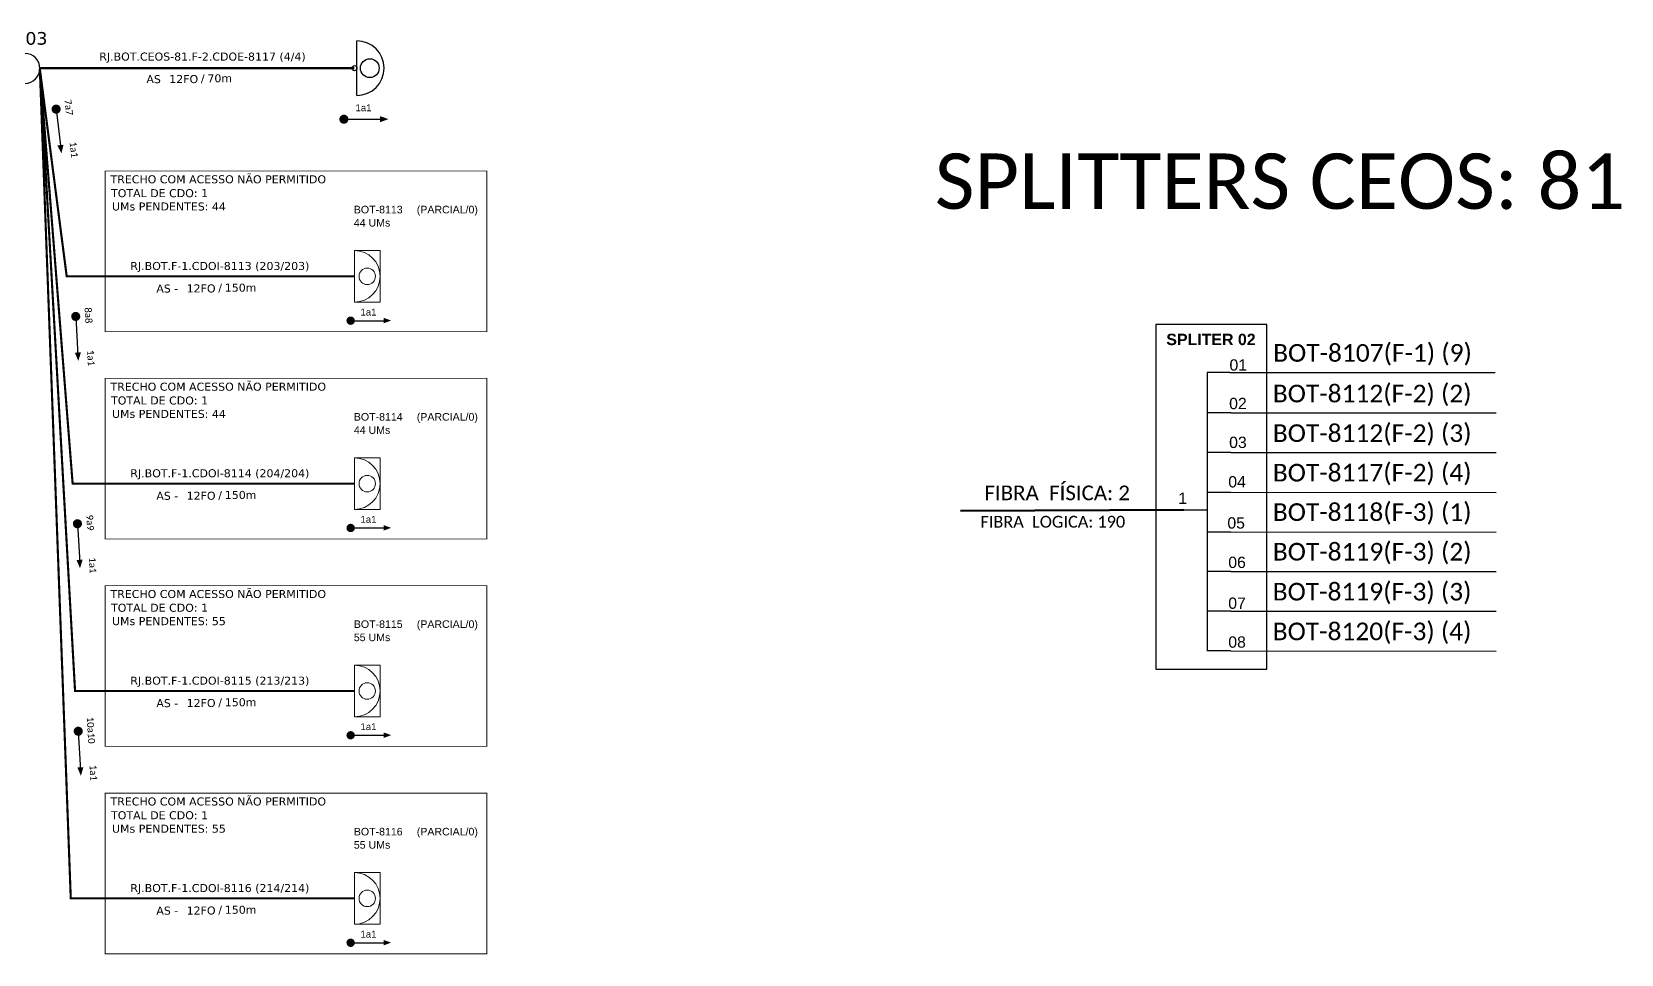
# Model space of a CAD drawing. Header units: metres. Extents: x -1286 to -445, y -500 to 94.
# Drawn here: x -1066.1 to -921.7, y -208.7 to -124.9 of the extents above; entities that cross this region are included whole.
import ezdxf
from ezdxf.enums import TextEntityAlignment as Align

# ---------------------------------------------------------------- set-up
doc = ezdxf.new("R2010")
doc.units = ezdxf.units.M
for name, color, linetype, lineweight in [("20.0-LEGENDA DOS CDO'S", 1, 'Continuous', 0), ('20.1-CDO_INTERIOR', 1, 'Continuous', 0), ('40.1-ETIQUETAS', 1, 'Continuous', 20)]:
    doc.layers.add(name, color=color, linetype=linetype, lineweight=lineweight)
for name, color, linetype in [('20.5-CEO', 1, 'Continuous'), ('CAP a instalar', 1, 'Continuous'), ('SETA', 7, 'Continuous')]:
    doc.layers.add(name, color=color, linetype=linetype)
doc.styles.add('ARIAL', font='arial.ttf')
doc.styles.add('siredit', font='verdana.ttf')
doc.linetypes.add('FENCELINE1', pattern='A,0.25,-0.1,[133,ltypeshp.shx,S=0.1,R=0,X=-0.1,Y=0],-0.1,1', length=1.45)

# ---------------------------------------------------------------- blocks, each defined once
blk = doc.blocks.new('ETIQUETA_RS5F')
at = {"layer": '40.1-ETIQUETAS', "color": 0, "style": 'siredit'}
blk.add_text('/', height=1.5, dxfattribs=at).set_placement((1.58, -1.95), align=Align.MIDDLE_RIGHT)
for tag, p in [('ETIQUETA_R_PRIMARIA', (1.21, 4.1)), ('ETIQUETA_R_SECUNDARIA', (1.21, 2.1)), ('F_ATIVAS/F_MORTAS', (1.14, -4.24))]:
    blk.add_attdef(tag, text='', height=1.5, dxfattribs=at).set_placement(p, align=Align.MIDDLE_CENTER)
for tag, p in [('TIPO_CABO', (-6.58, -2.12)), ('CAP_CABO', (0.4, -2.09))]:
    blk.add_attdef(tag, text='', height=1.5, dxfattribs=at).set_placement(p, align=Align.MIDDLE_RIGHT)
blk.add_attdef('METROS', text='', height=1.5, dxfattribs=at).set_placement((2.14, -1.95), align=Align.MIDDLE_LEFT)
for tag, p in [('FUSÃO_1', (0.85, -8.39)), ('FUSÃO_2', (0.85, -10.6)), ('FUSÃO_3', (0.85, -12.93)), ('FUSÃO_4', (0.85, -15.14)), ('FUSÃO_5', (0.85, -17.16))]:
    blk.add_attdef(tag, text='', height=1.5, dxfattribs=at).set_placement(p, align=Align.CENTER)
blk = doc.blocks.new('CDOI_INT')
at = {"layer": '20.1-CDO_INTERIOR', "color": 0, "lineweight": 18}
blk.add_lwpolyline([(4.25, -4.25), (4.25, 4.25), (0, 4.25), (0, -4.25)], close=True, dxfattribs=at)
blk.add_circle((2.12, 0), 1.36, dxfattribs=at)
blk.add_arc((0, 0), 4.25, 270, 90, dxfattribs=at)
at = {"layer": "20.0-LEGENDA DOS CDO'S", "color": 0, "style": 'ARIAL'}
for tag, p in [('CDO_N', (-0.08, 10.38)), ('SPLITER_1', (21.18, 10.38)), ('SURVEY', (-0.08, 8.2)), ('SPLITER_2', (21.19, 8.68)), ('SAP', (-0.08, 6.23)), ('1:XX', (5.94, -2.22)), ('UMS', (5.94, -4.24))]:
    blk.add_attdef(tag, p, '', height=1.36, dxfattribs=at)
blk.add_attdef('FIBRAS_UTILIZADAS', text='', height=1.36, dxfattribs=at).set_placement((15.34, 10.38), align=Align.CENTER)

msp = doc.modelspace()

# ---------------------------------------------------------------- linework, layer by layer
at = {"color": 7}
msp.add_line((-1036.6, -130.72), (-1036.6, -125.78), dxfattribs=at)
at = {"color": 7, "linetype": 'Continuous'}
for p, q in [((-959.31, -155.89), (-959.31, -181.22)), ((-957.26, -155.89), (-959.31, -155.89)), ((-957.16, -159.55), (-959.21, -159.55)), ((-957.16, -163.16), (-959.21, -163.16)), ((-957.16, -166.79), (-959.21, -166.79)), ((-961.44, -168.38), (-959.32, -168.38)), ((-957.16, -170.39), (-959.21, -170.39)), ((-957.16, -173.98), (-959.21, -173.98)), ((-957.16, -177.59), (-959.21, -177.59)), ((-957.16, -181.19), (-959.21, -181.19))]:
    msp.add_line(p, q, dxfattribs=at)
at = {"color": 10, "linetype": 'Continuous'}
for p, q in [((-957.26, -155.89), (-933.13, -155.89)), ((-957.16, -159.55), (-933.03, -159.56)), ((-957.16, -163.16), (-933.03, -163.16)), ((-957.16, -166.78), (-933.03, -166.79)), ((-957.16, -170.38), (-933.03, -170.39)), ((-957.16, -173.97), (-933.03, -173.98)), ((-957.16, -177.58), (-933.03, -177.59)), ((-957.16, -181.19), (-933.03, -181.2))]:
    msp.add_line(p, q, dxfattribs=at)
at = {"color": 1, "linetype": 'Continuous', "lineweight": 60}
msp.add_line((-961.44, -168.38), (-981.73, -168.45), dxfattribs=at)
for points, const_width in [([(-1063.95, -131.77, 1), (-1063.91, -132.18, 1)], 0.416), ([(-1037.98, -132.89, 1), (-1037.57, -132.89, 1)], 0.416), ([(-1062.16, -150.6, 1), (-1062.14, -151.01, 1)], 0.416), ([(-1037.35, -151.19, 1), (-1036.97, -151.19, 1)], 0.378), ([(-1037.35, -151.19, 1), (-1036.97, -151.19, 1)], 0.378), ([(-1062.01, -169.43, 1), (-1061.98, -169.84, 1)], 0.416), ([(-1037.35, -170.02, 1), (-1036.97, -170.02, 1)], 0.378), ([(-1037.35, -170.02, 1), (-1036.97, -170.02, 1)], 0.378), ([(-1061.93, -188.28, 1), (-1061.91, -188.69, 1)], 0.416), ([(-1037.35, -188.85, 1), (-1036.97, -188.85, 1)], 0.378), ([(-1037.35, -188.85, 1), (-1036.97, -188.85, 1)], 0.378), ([(-1037.35, -207.7, 1), (-1036.97, -207.7, 1)], 0.378), ([(-1037.35, -207.7, 1), (-1036.97, -207.7, 1)], 0.378)]:
    msp.add_lwpolyline(points, format="xyb", close=True, dxfattribs=dict(const_width=const_width))
at = {"color": 3, "const_width": 0.0756}
for points in [[(-1024.78, -152.19), (-1059.48, -152.19), (-1059.48, -137.6), (-1024.78, -137.6)], [(-1024.78, -171.02), (-1059.48, -171.02), (-1059.48, -156.43), (-1024.78, -156.43)], [(-1024.78, -189.85), (-1059.48, -189.85), (-1059.48, -175.26), (-1024.78, -175.26)], [(-1024.78, -208.7), (-1059.48, -208.7), (-1059.48, -194.11), (-1024.78, -194.11)]]:
    msp.add_lwpolyline(points, close=True, dxfattribs=at)
at = {"color": 7}
msp.add_lwpolyline([(-963.96, -182.84), (-953.88, -182.84), (-953.88, -151.55), (-963.96, -151.55)], close=True, dxfattribs=at)
for centre, major_axis, start_param, end_param in [((-1036.6, -128.25), (1.75, 1.75), 3.926991, 7.068583), ((-1036.82, -128.25), (-0.162, 0.162), 2.356194490192173, 8.63937979737176), ((-1035.42, -128.25), (0.603, 0.603), 3.926991, 10.210176)]:
    msp.add_ellipse(centre, major_axis=major_axis, ratio=1, start_param=start_param, end_param=end_param, dxfattribs=at)
at = {"layer": '20.5-CEO', "color": 7}
msp.add_arc((-1066.77, -128.27), 1.36, 270, 90, dxfattribs=at)
at = {"layer": 'CAP a instalar', "color": 7, "linetype": 'FENCELINE1', "ltscale": 3, "const_width": 0.194}
msp.add_lwpolyline([(-1036.82, -128.25), (-1065.42, -128.25), (-1065.42, -128.25)], dxfattribs=at)
at = {"layer": 'CAP a instalar', "color": 8, "linetype": 'FENCELINE1', "ltscale": 3, "const_width": 0.194}
for points in [[(-1036.82, -184.83), (-1062.21, -184.83), (-1065.41, -128.31)], [(-1036.82, -147.16), (-1062.97, -147.16), (-1065.41, -128.33)], [(-1036.82, -165.99), (-1062.43, -165.99), (-1065.41, -128.33)], [(-1036.82, -203.67), (-1062.6, -203.67), (-1065.41, -128.34)]]:
    msp.add_lwpolyline(points, dxfattribs=at)
at = {"layer": 'SETA'}
for points in [[(-1063.93, -131.97), (-1063.51, -135.52)], [(-1037.77, -132.89), (-1034.2, -132.89)], [(-1062.15, -150.8), (-1061.95, -154.37)], [(-1037.16, -151.19), (-1033.91, -151.19)], [(-1037.16, -151.19), (-1033.91, -151.19)], [(-1061.99, -169.64), (-1061.79, -173.2)], [(-1037.16, -170.02), (-1033.91, -170.02)], [(-1037.16, -170.02), (-1033.91, -170.02)], [(-1061.92, -188.48), (-1061.72, -192.05)], [(-1037.16, -188.85), (-1033.91, -188.85)], [(-1037.16, -188.85), (-1033.91, -188.85)], [(-1037.16, -207.7), (-1033.91, -207.7)], [(-1037.16, -207.7), (-1033.91, -207.7)]]:
    msp.add_lwpolyline(points, dxfattribs=at)
for points in [[(-1034.49, -132.61), (-1033.72, -132.88), (-1034.49, -133.16)], [(-1063.26, -135.21), (-1063.45, -135.99), (-1063.81, -135.27)], [(-1034.17, -150.93), (-1033.48, -151.18), (-1034.17, -151.43)], [(-1034.17, -150.93), (-1033.48, -151.18), (-1034.17, -151.43)], [(-1061.68, -154.07), (-1061.91, -154.85), (-1062.23, -154.1)], [(-1034.17, -169.76), (-1033.48, -170.01), (-1034.17, -170.26)], [(-1034.17, -169.76), (-1033.48, -170.01), (-1034.17, -170.26)], [(-1061.52, -172.9), (-1061.76, -173.68), (-1062.08, -172.93)], [(-1034.17, -188.59), (-1033.48, -188.84), (-1034.17, -189.1)], [(-1034.17, -188.59), (-1033.48, -188.84), (-1034.17, -189.1)], [(-1061.45, -191.75), (-1061.68, -192.53), (-1062, -191.78)], [(-1034.17, -207.44), (-1033.48, -207.69), (-1034.17, -207.94)], [(-1034.17, -207.44), (-1033.48, -207.69), (-1034.17, -207.94)]]:
    msp.add_solid(points, dxfattribs=at)

# ---------------------------------------------------------------- block references
at = {"layer": '20.1-CDO_INTERIOR', "color": 8, "ltscale": 11}
ref = msp.add_blockref('CDOI_INT', (-1036.82, -147.16), dxfattribs=dict(at, xscale=0.5513128076791762, yscale=0.5513128076791762, zscale=0.5513128132612091))
ref.add_attrib('CDO_N', 'BOT-8113', (-1036.87, -141.44), dxfattribs={"layer": "20.0-LEGENDA DOS CDO'S", "color": 0, "height": 0.688, "style": 'ARIAL'})
ref.add_attrib('FIBRAS_UTILIZADAS', '(PARCIAL/0)', dxfattribs={"layer": "20.0-LEGENDA DOS CDO'S", "color": 0, "height": 0.688, "style": 'ARIAL'}).set_placement((-1028.37, -141.44), align=Align.CENTER)
ref.add_attrib('SURVEY', '44 UMs', (-1036.87, -142.64), dxfattribs={"layer": "20.0-LEGENDA DOS CDO'S", "color": 0, "height": 0.688, "style": 'ARIAL'})
ref = msp.add_blockref('CDOI_INT', (-1036.82, -165.99), dxfattribs=dict(at, xscale=0.5513128076791762, yscale=0.5513128076791762, zscale=0.5513128132612091))
ref.add_attrib('CDO_N', 'BOT-8114', (-1036.87, -160.27), dxfattribs={"layer": "20.0-LEGENDA DOS CDO'S", "color": 0, "height": 0.688, "style": 'ARIAL'})
ref.add_attrib('FIBRAS_UTILIZADAS', '(PARCIAL/0)', dxfattribs={"layer": "20.0-LEGENDA DOS CDO'S", "color": 0, "height": 0.688, "style": 'ARIAL'}).set_placement((-1028.37, -160.27), align=Align.CENTER)
ref.add_attrib('SURVEY', '44 UMs', (-1036.87, -161.47), dxfattribs={"layer": "20.0-LEGENDA DOS CDO'S", "color": 0, "height": 0.688, "style": 'ARIAL'})
ref = msp.add_blockref('CDOI_INT', (-1036.82, -184.83), dxfattribs=dict(at, xscale=0.5513128076791762, yscale=0.5513128076791762, zscale=0.5513128132612091))
ref.add_attrib('CDO_N', 'BOT-8115', (-1036.87, -179.1), dxfattribs={"layer": "20.0-LEGENDA DOS CDO'S", "color": 0, "height": 0.688, "style": 'ARIAL'})
ref.add_attrib('FIBRAS_UTILIZADAS', '(PARCIAL/0)', dxfattribs={"layer": "20.0-LEGENDA DOS CDO'S", "color": 0, "height": 0.688, "style": 'ARIAL'}).set_placement((-1028.37, -179.1), align=Align.CENTER)
ref.add_attrib('SURVEY', '55 UMs', (-1036.87, -180.3), dxfattribs={"layer": "20.0-LEGENDA DOS CDO'S", "color": 0, "height": 0.688, "style": 'ARIAL'})
ref = msp.add_blockref('CDOI_INT', (-1036.82, -203.67), dxfattribs=dict(at, xscale=0.5513128076791762, yscale=0.5513128076791762, zscale=0.5513128132612091))
ref.add_attrib('CDO_N', 'BOT-8116', (-1036.87, -197.95), dxfattribs={"layer": "20.0-LEGENDA DOS CDO'S", "color": 0, "height": 0.688, "style": 'ARIAL'})
ref.add_attrib('FIBRAS_UTILIZADAS', '(PARCIAL/0)', dxfattribs={"layer": "20.0-LEGENDA DOS CDO'S", "color": 0, "height": 0.688, "style": 'ARIAL'}).set_placement((-1028.37, -197.95), align=Align.CENTER)
ref.add_attrib('SURVEY', '55 UMs', (-1036.87, -199.15), dxfattribs={"layer": "20.0-LEGENDA DOS CDO'S", "color": 0, "height": 0.688, "style": 'ARIAL'})
at = {"layer": '40.1-ETIQUETAS', "color": 7}
ref = msp.add_blockref('ETIQUETA_RS5F', (-1051.2, -128.22), dxfattribs=dict(at, xscale=0.4849891151189804, yscale=0.4849891151189804, zscale=0.4849891137625263))
ref.add_attrib('ETIQUETA_R_SECUNDARIA', 'RJ.BOT.CEOS-81.F-2.CDOE-8117 (4/4)', dxfattribs={"color": 0, "height": 0.7275, "style": 'siredit'}).set_placement((-1050.63, -127.2), align=Align.MIDDLE_CENTER)
ref.add_attrib('TIPO_CABO', 'AS', dxfattribs={"color": 0, "height": 0.727, "style": 'siredit'}).set_placement((-1054.41, -129.25), align=Align.MIDDLE_RIGHT)
ref.add_attrib('CAP_CABO', '12FO', dxfattribs={"color": 0, "height": 0.727, "style": 'siredit'}).set_placement((-1051.02, -129.24), align=Align.MIDDLE_RIGHT)
ref.add_attrib('METROS', '70m', dxfattribs={"color": 0, "height": 0.727, "style": 'siredit'}).set_placement((-1050.18, -129.17), align=Align.MIDDLE_LEFT)
at = {"layer": '40.1-ETIQUETAS', "color": 8}
ref = msp.add_blockref('ETIQUETA_RS5F', (-1049.62, -147.24), dxfattribs=dict(at, xscale=0.4849891151189804, yscale=0.4849891151189804, zscale=0.4849891137625263))
ref.add_attrib('ETIQUETA_R_SECUNDARIA', 'RJ.BOT.F-1.CDOI-8113 (203/203)', dxfattribs={"color": 0, "height": 0.7275, "style": 'siredit'}).set_placement((-1049.05, -146.22), align=Align.MIDDLE_CENTER)
ref.add_attrib('TIPO_CABO', 'AS -', dxfattribs={"color": 0, "height": 0.727, "style": 'siredit'}).set_placement((-1052.83, -148.27), align=Align.MIDDLE_RIGHT)
ref.add_attrib('CAP_CABO', '12FO', dxfattribs={"color": 0, "height": 0.727, "style": 'siredit'}).set_placement((-1049.44, -148.26), align=Align.MIDDLE_RIGHT)
ref.add_attrib('METROS', '150m', dxfattribs={"color": 0, "height": 0.727, "style": 'siredit'}).set_placement((-1048.6, -148.19), align=Align.MIDDLE_LEFT)
ref = msp.add_blockref('ETIQUETA_RS5F', (-1049.62, -166.07), dxfattribs=dict(at, xscale=0.4849891151189804, yscale=0.4849891151189804, zscale=0.4849891137625263))
ref.add_attrib('ETIQUETA_R_SECUNDARIA', 'RJ.BOT.F-1.CDOI-8114 (204/204)', dxfattribs={"color": 0, "height": 0.7275, "style": 'siredit'}).set_placement((-1049.05, -165.05), align=Align.MIDDLE_CENTER)
ref.add_attrib('TIPO_CABO', 'AS -', dxfattribs={"color": 0, "height": 0.727, "style": 'siredit'}).set_placement((-1052.83, -167.1), align=Align.MIDDLE_RIGHT)
ref.add_attrib('CAP_CABO', '12FO', dxfattribs={"color": 0, "height": 0.727, "style": 'siredit'}).set_placement((-1049.44, -167.09), align=Align.MIDDLE_RIGHT)
ref.add_attrib('METROS', '150m', dxfattribs={"color": 0, "height": 0.727, "style": 'siredit'}).set_placement((-1048.6, -167.02), align=Align.MIDDLE_LEFT)
ref = msp.add_blockref('ETIQUETA_RS5F', (-1049.62, -184.91), dxfattribs=dict(at, xscale=0.4849891151189804, yscale=0.4849891151189804, zscale=0.4849891137625263))
ref.add_attrib('ETIQUETA_R_SECUNDARIA', 'RJ.BOT.F-1.CDOI-8115 (213/213)', dxfattribs={"color": 0, "height": 0.7275, "style": 'siredit'}).set_placement((-1049.05, -183.89), align=Align.MIDDLE_CENTER)
ref.add_attrib('TIPO_CABO', 'AS -', dxfattribs={"color": 0, "height": 0.727, "style": 'siredit'}).set_placement((-1052.83, -185.93), align=Align.MIDDLE_RIGHT)
ref.add_attrib('CAP_CABO', '12FO', dxfattribs={"color": 0, "height": 0.727, "style": 'siredit'}).set_placement((-1049.44, -185.92), align=Align.MIDDLE_RIGHT)
ref.add_attrib('METROS', '150m', dxfattribs={"color": 0, "height": 0.727, "style": 'siredit'}).set_placement((-1048.6, -185.85), align=Align.MIDDLE_LEFT)
ref = msp.add_blockref('ETIQUETA_RS5F', (-1049.62, -203.76), dxfattribs=dict(at, xscale=0.4849891151189804, yscale=0.4849891151189804, zscale=0.4849891137625263))
ref.add_attrib('ETIQUETA_R_SECUNDARIA', 'RJ.BOT.F-1.CDOI-8116 (214/214)', dxfattribs={"color": 0, "height": 0.7275, "style": 'siredit'}).set_placement((-1049.05, -202.73), align=Align.MIDDLE_CENTER)
ref.add_attrib('TIPO_CABO', 'AS -', dxfattribs={"color": 0, "height": 0.727, "style": 'siredit'}).set_placement((-1052.83, -204.78), align=Align.MIDDLE_RIGHT)
ref.add_attrib('CAP_CABO', '12FO', dxfattribs={"color": 0, "height": 0.727, "style": 'siredit'}).set_placement((-1049.44, -204.77), align=Align.MIDDLE_RIGHT)
ref.add_attrib('METROS', '150m', dxfattribs={"color": 0, "height": 0.727, "style": 'siredit'}).set_placement((-1048.6, -204.7), align=Align.MIDDLE_LEFT)

# ---------------------------------------------------------------- texts
at = {"style": 'ARIAL'}
for p in [(-1035.99, -132.16), (-1035.54, -150.72), (-1035.54, -169.55), (-1035.54, -188.38), (-1035.54, -207.23)]:
    msp.add_text('1a1', height=0.624, dxfattribs=at).set_placement(p, align=Align.CENTER)
at = {"color": 3, "style": 'siredit'}
for s, p in [('TRECHO COM ACESSO NÃO PERMITIDO', (-1058.99, -138.71)), ('TOTAL DE CDO: 1', (-1058.94, -139.97)), ('UMs PENDENTES: 44', (-1058.85, -141.18)), ('TRECHO COM ACESSO NÃO PERMITIDO', (-1058.99, -157.55)), ('TOTAL DE CDO: 1', (-1058.94, -158.8)), ('UMs PENDENTES: 44', (-1058.85, -160.02)), ('TRECHO COM ACESSO NÃO PERMITIDO', (-1058.99, -176.38)), ('TOTAL DE CDO: 1', (-1058.94, -177.63)), ('UMs PENDENTES: 55', (-1058.85, -178.85)), ('TRECHO COM ACESSO NÃO PERMITIDO', (-1058.99, -195.23)), ('TOTAL DE CDO: 1', (-1058.94, -196.48)), ('UMs PENDENTES: 55', (-1058.85, -197.7))]:
    msp.add_text(s, height=0.7275, dxfattribs=at).set_placement(p)
at = {"char_height": 0.6237, "width": 10.5442, "attachment_point": 5}
for s, insert, rotation in [('{\\fCalibri|b0|i0|c0|p34;\\C7;7a7}', (-1062.79, -131.81), 276.7812), ('{\\fCalibri|b0|i0|c0|p34;\\C7;1a1}', (-1062.32, -135.66), 276.7812), ('{\\fCalibri|b0|i0|c0|p34;\\C7;8a8}', (-1061, -150.71), 273.3058), ('{\\fCalibri|b0|i0|c0|p34;\\C7;1a1}', (-1060.77, -154.58), 273.3058), ('{\\fCalibri|b0|i0|c0|p34;\\C7;9a9}', (-1060.85, -169.54), 273.3058), ('{\\fCalibri|b0|i0|c0|p34;\\C7;1a1}', (-1060.61, -173.41), 273.3058), ('{\\fCalibri|b0|i0|c0|p34;\\C7;10a10}', (-1060.77, -188.39), 273.3058), ('{\\fCalibri|b0|i0|c0|p34;\\C7;1a1}', (-1060.54, -192.26), 273.3058)]:
    msp.add_mtext(s, dxfattribs=dict(at, insert=insert, rotation=rotation))
for s, insert, char_height, width, attachment_point in [('{\\fCalibri|b0|i0|c0|p34;\\C7;SPLITTERS CEOS: 81}', (-952.69, -138.55), 5.0388, 76.7876, 5), ('{\\fArial|b1|i0|c0|p34;\\C10;SPLITER 02}', (-958.96, -152.9), 1.0353, 9.6939, 5), ('{\\fCalibri|b0|i0|c0|p34;\\C7;BOT-8107(F-1) (9)}', (-953.31, -154.29), 1.5998, 41.6454, 4), ('\\C7;\\fArial|b0|i0|;\\H1.0273588255048;01 ', (-956.48, -155.22), 1.0353, 2.0763, 5), ('{\\fCalibri|b0|i0|c0|p34;\\C1;BOT-8112(F-2) (2)}', (-953.34, -157.98), 1.5998, 41.6454, 4), ('\\C7;\\fArial|b0|i0|;\\H1.0273588255048;02 ', (-956.51, -158.72), 1.0353, 2.1918, 5), ('\\C7;\\fArial|b0|i0|;\\H1.0273588255048;03 ', (-956.51, -162.25), 1.0353, 2.0155, 5), ('{\\fCalibri|b0|i0|c0|p34;\\C1;BOT-8112(F-2) (3)}', (-953.34, -161.58), 1.5998, 41.6454, 4), ('{\\fCalibri|b0|i0|c0|p34;\\C7;BOT-8117(F-2) (4)}', (-953.34, -165.17), 1.5998, 41.6454, 4), ('{\\fCalibri|b0|i0|c0|p34;\\C7;FIBRA  FÍSICA: 2}', (-972.94, -166.84), 1.3332, 20.1554, 5), ('\\C7;\\fArial|b0|i0|;\\H1.0273588255048;04 ', (-956.59, -165.83), 1.0353, 2.1918, 5), ('\\C7;\\fArial|b0|i0|;\\H1.0273588255048;1', (-961.54, -167.32), 1.0353, 1.0255, 5), ('{\\fCalibri|b0|i0|c0|p34;\\C7;BOT-8118(F-3) (1)}', (-953.34, -168.75), 1.5998, 41.6454, 4), ('{\\fCalibri|b0|i0|c0|p34;\\C7;FIBRA  LOGICA: 190}', (-973.34, -169.46), 1.0666, 20.1554, 5), ('\\C7;\\fArial|b0|i0|;\\H1.0273588255048;05 ', (-956.67, -169.57), 1.0353, 2.6957, 5), ('{\\fCalibri|b0|i0|c0|p34;\\C7;BOT-8119(F-3) (2)}', (-953.34, -172.35), 1.5998, 41.6454, 4), ('\\C7;\\fArial|b0|i0|;\\H1.0273588255048;06 ', (-956.59, -173.15), 1.0353, 2.1918, 5), ('{\\fCalibri|b0|i0|c0|p34;\\C7;BOT-8119(F-3) (3)}', (-953.35, -175.98), 1.5998, 41.6454, 4), ('\\C7;\\fArial|b0|i0|;\\H1.0273588255048;07 ', (-956.59, -176.86), 1.0353, 2.1918, 5), ('{\\fCalibri|b0|i0|c0|p34;\\C7;BOT-8120(F-3) (4)}', (-953.35, -179.59), 1.5998, 41.6454, 4), ('\\C7;\\fArial|b0|i0|;\\H1.0273588255048;08 ', (-956.59, -180.39), 1.0353, 2.1918, 5)]:
    msp.add_mtext(s, dxfattribs=dict(insert=insert, char_height=char_height, width=width, attachment_point=attachment_point))
at = {"layer": '20.5-CEO', "color": 7, "style": 'siredit'}
msp.add_attdef('CEO-8103', text='SAP 324607', height=1.15, dxfattribs=at).set_placement((-1068.68, -124.97), align=Align.TOP_CENTER)

doc.saveas('drawing.dxf')
